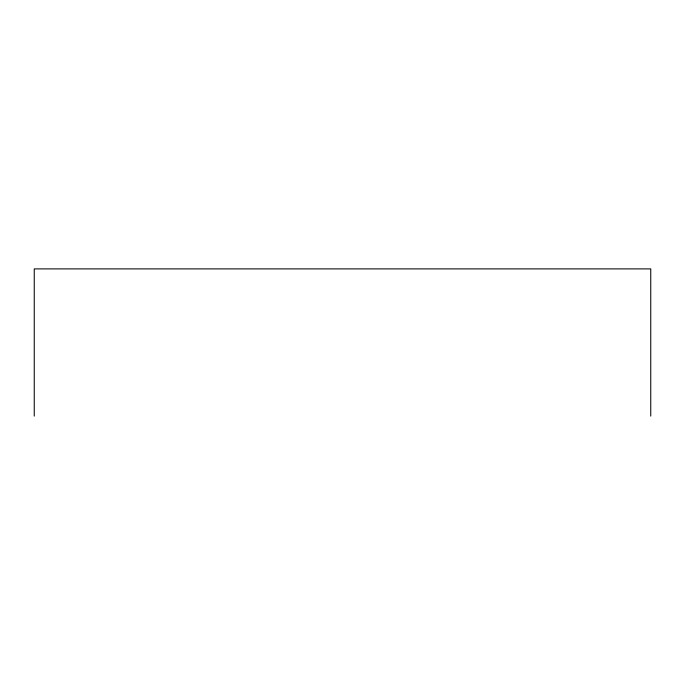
<?xml version="1.0" encoding="UTF-8"?>
<svg xmlns="http://www.w3.org/2000/svg" width="685" height="685" viewBox="0 0 685 685"><rect width="100%" height="100%" fill="white"/><g stroke="black" fill="none" stroke-linecap="round" stroke-linejoin="round"><path stroke-width="1.03" d="M650.75 416.103L650.75 268.897L34.25 268.897L34.25 416.103"/></g></svg>
